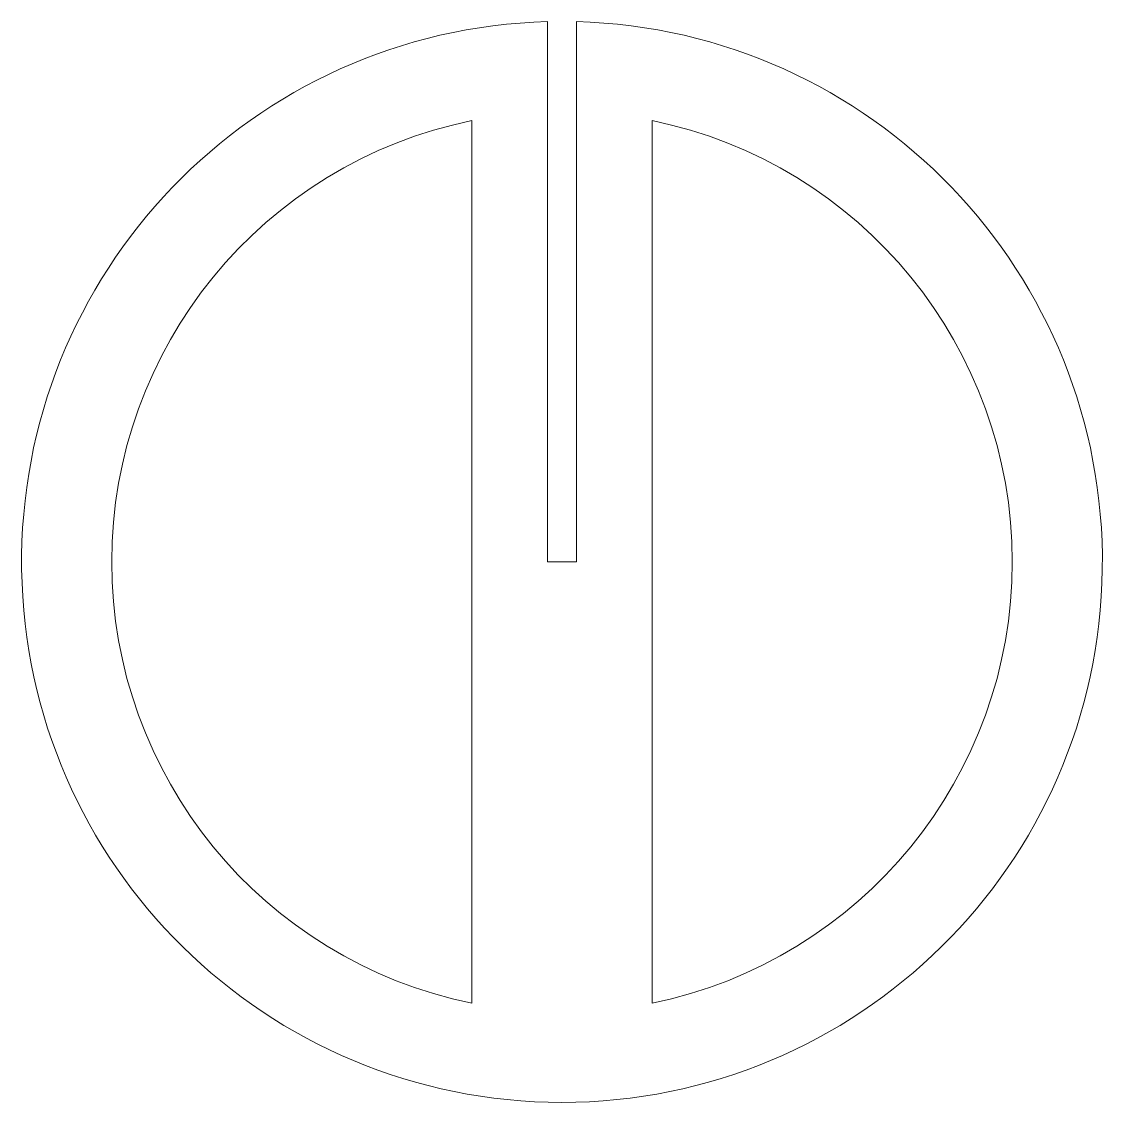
# Model space of a CAD drawing. Extents: x -31.5 to 28.5, y -30.1 to 29.9.
import ezdxf

# ---------------------------------------------------------------- set-up
doc = ezdxf.new("R2010")
doc.units = 0
doc.layers.add('s001-#def-active-grp', color=7, linetype='CONTINUOUS')

msp = doc.modelspace()

# ---------------------------------------------------------------- linework, layer by layer
at = {"layer": 's001-#def-active-grp', "color": 7, "linetype": 'CONTINUOUS', "lineweight": 13, "true_color": 0x000000}
for p, q in [((-6.529, 24.39), (-6.529, -24.6)), ((3.471, -24.6), (3.471, 24.39))]:
    msp.add_line(p, q, dxfattribs=at)
msp.add_lwpolyline([(-2.329, 29.884), (-2.329, -0.105), (-0.729, -0.105), (-0.729, 29.884)], dxfattribs=at)
for radius, start, end in [(30, 91.52807, -179.23597), (30, -0.76403, 88.47193), (25, 101.53696, 180), (25, 0, 78.46304), (30, -179.23597, -90), (25, 180, -101.53696), (30, -90, -0.76403), (25, -78.46304, 0)]:
    msp.add_arc((-1.529, -0.105), radius, start, end, dxfattribs=at)

doc.saveas('drawing.dxf')
